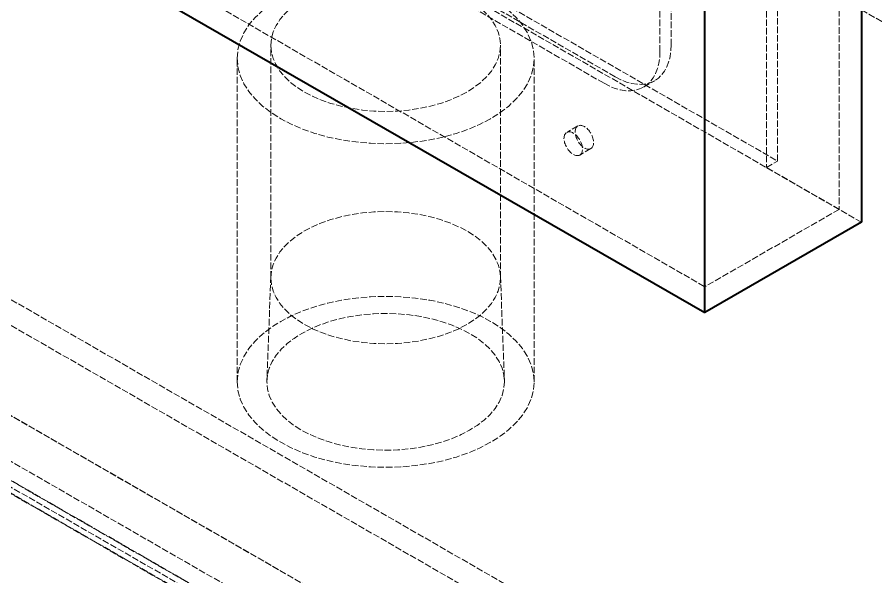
# Model space of a CAD drawing. Header units: millimetres. Extents: x 0 to 2378, y 0 to 1682.
# Drawn here: x 2156.29 to 2199.67, y 1382.81 to 1411.09 of the extents above; entities that cross this region are included whole.
import ezdxf

# ---------------------------------------------------------------- set-up
doc = ezdxf.new("R2010")
doc.units = ezdxf.units.MM
doc.header["$LTSCALE"] = 2
doc.linetypes.add('DASHED', pattern=[0.2067, 0.1654, -0.0413])
doc.layers.add('가려진 것(ISO)', color=2, linetype='DASHED', lineweight=18, true_color=0xffff00)
doc.layers.add('가시적인 것(ISO)', color=3, linetype='Continuous', lineweight=40, true_color=0x00ff00)

msp = doc.modelspace()

# ---------------------------------------------------------------- linework, layer by layer
at = {"layer": '가려진 것(ISO)'}
for p, q in [((2194.7011, 1403.8223), (2194.7011, 1471.1882)), ((2194.1354, 1470.8624), (2194.1354, 1403.4966)), ((2197.8124, 1468.745), (2197.8124, 1401.3791)), ((2189.3271, 1460.406), (2189.3271, 1409.7181)), ((2188.7614, 1460.0803), (2188.7614, 1409.3924)), ((2111.8282, 1451.5456), (2194.7011, 1403.8223)), ((2198.9438, 1400.7251), (2111.2625, 1451.2174)), ((2185.933, 1407.751), (2113.5253, 1449.4478)), ((2186.4987, 1408.0767), (2114.091, 1449.7736)), ((2104.4743, 1447.3108), (2191.0242, 1397.4701)), ((2152.2747, 1438.3355), (2271.9172, 1369.438)), ((2224.9653, 1357.0908), (2116.6365, 1419.4732)), ((2184.3774, 1419.8463), (2240.9459, 1387.2706)), ((2224.9653, 1355.7853), (2115.5052, 1418.8191)), ((2219.8741, 1354.159), (2111.5454, 1416.5414)), ((2221.0055, 1353.505), (2111.5454, 1416.5389)), ((2110.9797, 1414.5553), (2230.6221, 1345.6578)), ((2109.8483, 1413.9012), (2230.3393, 1344.5151)), ((2222.4197, 1349.4204), (2110.1312, 1414.0831)), ((2229.7736, 1345.1691), (2110.1312, 1414.0666)), ((2109.5655, 1413.7573), (2221.854, 1349.0946)), ((2230.3393, 1344.1893), (2109.5655, 1413.7384)), ((2169.1021, 1397.9263), (2169.1021, 1409.6689)), ((2180.7021, 1397.9263), (2180.7021, 1409.6689)), ((2167.4021, 1392.664), (2167.4021, 1409.0149)), ((2182.4021, 1392.664), (2182.4021, 1409.0149)), ((2187.9291, 1407.5548), (2188.4948, 1407.8806)), ((2184.6137, 1405.595), (2184.048, 1405.2693)), ((2185.2724, 1404.4511), (2184.7067, 1404.1254)), ((2194.1354, 1403.4966), (2194.7011, 1403.8223)), ((2197.8124, 1401.3791), (2194.1354, 1403.4966)), ((2197.8124, 1401.3791), (2191.0242, 1397.4701)), ((2169.1035, 1397.9999), (2168.9024, 1392.74)), ((2180.7007, 1397.9999), (2180.9018, 1392.74))]:
    msp.add_line(p, q, dxfattribs=at)
for centre, major_axis, ratio in [((2174.9021, 1409.0149), (-7.5, 0), 0.5758617), ((2174.9021, 1409.6689), (-5.8, 0), 0.5758617), ((2184.9431, 1405.0231), (0.3294, -0.5719), 0.5780931), ((2184.3774, 1404.6973), (0.3294, -0.5719), 0.5780931), ((2174.9021, 1397.9263), (-5.8, 0), 0.5758617), ((2174.9021, 1392.664), (-7.5, 0), 0.5758617), ((2174.9021, 1392.664), (-6.0011, 0), 0.5758617)]:
    msp.add_ellipse(centre, major_axis=major_axis, ratio=ratio, dxfattribs=at)
for centre in [(2186.4987, 1411.3469), (2185.933, 1411.0211)]:
    msp.add_ellipse(centre, major_axis=(1.9961, -3.4663), ratio=0.5780931, start_param=5.4997209, end_param=7.0705172, dxfattribs=at)
at = {"layer": '가시적인 것(ISO)'}
for p, q in [((2198.9438, 1469.3991), (2198.9438, 1400.7251)), ((2191.0242, 1396.1645), (2191.0242, 1464.8385)), ((2103.3429, 1446.6568), (2191.0242, 1396.1645)), ((2198.9438, 1400.7251), (2191.0242, 1396.1645))]:
    msp.add_line(p, q, dxfattribs=at)

doc.saveas('drawing.dxf')
